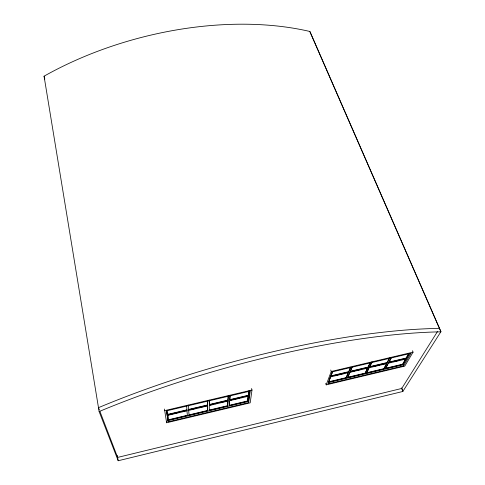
<?xml version="1.0" encoding="UTF-8"?>
<svg xmlns="http://www.w3.org/2000/svg" width="485" height="485" viewBox="0 0 485 485"><rect width="100%" height="100%" fill="white"/><g stroke="black" fill="none" stroke-linecap="round" stroke-linejoin="round"><path stroke-width="0.73" d="M228.247 396.057L227.974 400.41L209.356 404.817L209.284 400.21M209.356 404.817L209.356 400.519M227.974 400.41L228.168 395.754M227.92 400.78L227.998 401.083L209.284 405.515L209.284 410.395L227.683 406.018L227.92 400.78L225.04 401.459M227.683 406.018L227.998 401.083M247.592 401.277L248.162 395.978L247.592 401.277L229.338 405.624L229.55 401.089M229.338 405.624L229.678 400.683L248.247 396.281M248.841 391.195L248.271 395.596L229.799 399.973L230.023 395.317M229.799 399.973L230.102 395.621M248.271 395.596L248.763 390.892M166.367 410.328L168.162 421.78L248.696 402.592L248.375 401.404L249.817 390.589M248.696 402.592L250.254 391.092L166.525 410.862L168.162 421.78M251.563 388.497L251.994 390.031L250.193 402.835L166.616 422.762L166.294 421.235M412.474 350.728L413.062 352.165L404.769 366.126L326.205 384.854L331.249 371.48L330.74 369.994M329.169 379.907L330.17 377.288M330.946 375.251L332.237 371.856M350.734 367.187L348.666 371.989L330.782 376.221L332.595 371.468M346.078 377.979L348.357 372.698L330.515 376.924L328.521 382.162L346.078 377.979L348.254 372.407M348.666 371.989L350.334 367.582M364.732 368.503L367.672 368.121L365.084 373.456L347.66 377.603L349.861 372.025L354.82 370.849M350.467 370.631L351.667 367.879M347.66 377.603L349.964 372.316L367.672 368.121M352.371 366.799L350.273 371.607L368.018 367.4L370.407 362.477M365.084 373.456L367.563 367.83M368.018 367.4L370 362.798M366.654 373.086L369.158 367.454L366.654 373.086L383.944 368.97L386.836 363.574L369.261 367.739M369.885 366.078L371.971 361.81M389.807 357.918L387.175 362.835L369.697 366.975L372.08 362.101M369.697 366.975L369.588 366.69L387.066 362.55L389.37 358.239M366.545 372.801L383.841 368.685L386.727 363.289M403.562 359.3L405.854 359.07L402.671 364.514L385.502 368.6L387.982 363.514M409.14 353.353L406.236 358.318L388.891 362.428L390.771 358.445M385.502 368.6L388.418 363.198L405.854 359.07M388.891 362.428L391.553 357.506M388.776 362.143L406.121 358.039L408.661 353.686M385.393 368.315L402.556 364.229L405.739 358.785M328.333 382.513L403.235 364.684L409.873 353.371M403.678 365.799L411.08 353.268L332.577 371.807L327.981 383.841L403.678 365.799L403.235 364.684M437.446 331.594L401.75 388.455L117.619 457.422L99.831 411.171M99.122 411.553A302.573 76.212 -15.7 0 1 440.944 331.825L309.818 31.458A243.264 137.419 -14.7 0 0 44.056 76.187L99.122 411.553L118.194 460.75L402.92 391.45L401.544 387.921M207.586 405.921L188.726 410.389L188.653 410.086L189.071 415.202L207.61 410.789L207.513 405.612L207.61 410.789M207.538 410.492L188.998 414.899L189.071 415.202M209.205 410.092L227.604 405.715M229.26 405.321L247.514 400.98M328.424 381.871L345.975 377.694M347.557 377.318L364.981 373.171M187.386 415.603L187.319 415.299L168.635 419.743L168.701 420.052L187.386 415.603L186.943 410.486L181.827 411.698M167.901 420.562L248.375 401.404M166.616 422.762L164.724 410.625L251.994 390.031M331.249 371.48L413.062 352.165M207.483 400.616L207.507 404.957L188.61 409.437L188.677 409.74L207.586 405.266L207.562 400.925M209.277 404.514L227.895 400.101M229.72 399.67L248.187 395.299M348.563 371.698L330.685 375.93L330.782 376.221M350.17 371.316L367.909 367.115M186.967 410.146L186.895 409.843L167.846 414.354L167.907 414.663L186.967 410.146L186.561 405.551M171.593 414.123L178.171 412.565M190.108 409.74L196.631 408.194M200.256 407.333L206.786 405.787M209.926 405.042L213.527 404.187M214.964 403.847L217.122 403.338M220.723 402.483L223.603 401.804M230.314 400.21L231.745 399.87M235.316 399.028L239.596 398.009M336.123 375.281L342.549 373.759M358.36 370.013L361.192 369.34M375.014 366.066L379.403 365.023M383.065 364.156L385.993 363.465M393.39 361.713L397.748 360.676M309.824 31.361L440.938 331.661L402.92 391.31L401.822 388.485M99.292 409.77L98.479 407.667A301.919 77.073 -15.7 0 1 439.452 328.4M325.72 383.417L326.205 384.854M44.056 76.187L44.832 79.116M207.507 404.957L207.586 405.266M186.943 410.486L187.016 410.795L168.004 415.299L167.937 414.99L168.701 420.052M164.391 409.043L164.724 410.625M117.297 455.53L118.194 460.75M167.289 410.431L167.907 414.663M188.301 405.145L188.677 409.74"/></g></svg>
